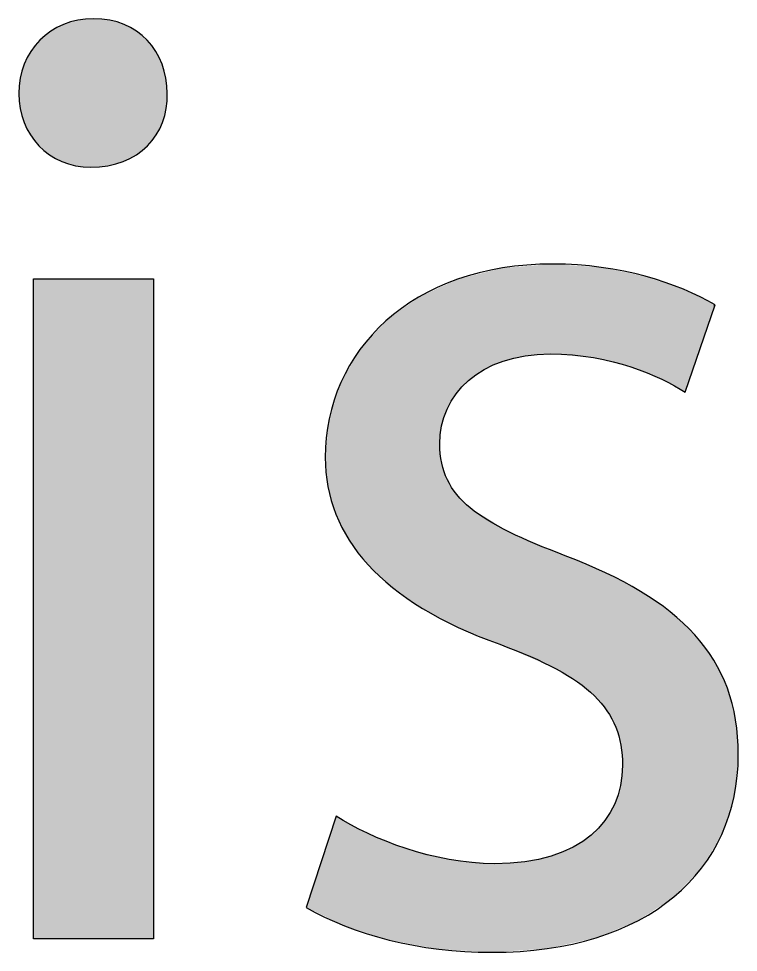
# Model space of a CAD drawing. Extents: x -102 to 434, y -1398 to -13.
# Drawn here: x 422.2 to 428.54, y -21.32 to -13.1 of the extents above; entities that cross this region are included whole.
import ezdxf

# ---------------------------------------------------------------- set-up
doc = ezdxf.new("R2010")
doc.units = 0
doc.layers.add('LAYER_1', color=7, linetype='CONTINUOUS')

# ---------------------------------------------------------------- blocks, each defined once
blk = doc.blocks.new('*U20')
at = {"layer": 'LAYER_1', "color": 250}
for points in [[(422.6395, -14.3824), (422.5952, -13.1542), (422.6395, -13.1386)], [(422.6568, -14.3868), (422.6395, -13.1386), (422.6568, -13.1325)], [(422.6395, -14.3824), (422.6395, -13.1386), (422.6568, -14.3868)], [(422.7022, -14.3983), (422.6568, -13.1325), (422.7022, -13.1213)], [(422.6568, -14.3868), (422.6568, -13.1325), (422.7022, -14.3983)], [(422.7217, -14.4012), (422.7022, -13.1213), (422.7217, -13.1165)], [(422.7022, -14.3983), (422.7022, -13.1213), (422.7217, -14.4012)], [(422.7678, -14.408), (422.7217, -13.1165), (422.7678, -13.1099)], [(422.7217, -14.4012), (422.7217, -13.1165), (422.7678, -14.408)], [(422.7896, -14.4091), (422.7678, -13.1099), (422.7896, -13.1067)], [(422.7678, -14.408), (422.7678, -13.1099), (422.7896, -14.4091)], [(422.8362, -14.4114), (422.7896, -13.1067), (422.8362, -13.1046)], [(422.7896, -14.4091), (422.7896, -13.1067), (422.8362, -14.4114)], [(422.8603, -14.4103), (422.8362, -13.1046), (422.8603, -13.1034)], [(422.4717, -14.3012), (422.4325, -13.2517), (422.4717, -13.2224)], [(422.4828, -14.3081), (422.4717, -13.2224), (422.4828, -13.2142)], [(422.4717, -14.3012), (422.4717, -13.2224), (422.4828, -14.3081)], [(422.5241, -14.3336), (422.4828, -13.2142), (422.5241, -13.1894)], [(422.4828, -14.3081), (422.4828, -13.2142), (422.5241, -14.3336)], [(422.5371, -14.3399), (422.5241, -13.1894), (422.5371, -13.1816)], [(422.5241, -14.3336), (422.5241, -13.1894), (422.5371, -14.3399)], [(422.5801, -14.3607), (422.5371, -13.1816), (422.5801, -13.1613)], [(422.5371, -14.3399), (422.5371, -13.1816), (422.5801, -14.3607)], [(422.5952, -14.3662), (422.5801, -13.1613), (422.5952, -13.1542)], [(422.5801, -14.3607), (422.5801, -13.1613), (422.5952, -14.3662)], [(422.5952, -14.3662), (422.5952, -13.1542), (422.6395, -14.3824)], [(422.379, -14.2223), (422.3449, -13.3405), (422.379, -13.3022)], [(422.3864, -14.2293), (422.379, -13.3022), (422.3864, -13.2939)], [(422.379, -14.2223), (422.379, -13.3022), (422.3864, -14.2293)], [(422.4233, -14.2641), (422.3864, -13.2939), (422.4233, -13.2601)], [(422.3864, -14.2293), (422.3864, -13.2939), (422.4233, -14.2641)], [(422.4325, -14.2711), (422.4233, -13.2601), (422.4325, -13.2517)], [(422.4233, -14.2641), (422.4233, -13.2601), (422.4325, -14.2711)], [(422.4325, -14.2711), (422.4325, -13.2517), (422.4717, -14.3012)], [(422.308, -14.1327), (422.3037, -13.3986), (422.308, -13.3911)], [(422.3322, -14.1667), (422.308, -13.3911), (422.3322, -13.3579)], [(422.308, -14.1327), (422.308, -13.3911), (422.3322, -14.1667)], [(422.3391, -14.1764), (422.3322, -13.3579), (422.3391, -13.3485)], [(422.3322, -14.1667), (422.3322, -13.3579), (422.3391, -14.1764)], [(422.3449, -14.1831), (422.3391, -13.3485), (422.3449, -13.3405)], [(422.3391, -14.1764), (422.3391, -13.3485), (422.3449, -14.1831)], [(422.3449, -14.1831), (422.3449, -13.3405), (422.379, -14.2223)], [(422.2731, -14.0732), (422.2497, -13.5033), (422.2731, -13.4522)], [(422.2762, -14.0786), (422.2731, -13.4522), (422.2762, -13.4455)], [(422.2731, -14.0732), (422.2731, -13.4522), (422.2762, -14.0786)], [(422.3037, -14.1266), (422.2762, -13.4455), (422.3037, -13.3986)], [(422.2762, -14.0786), (422.2762, -13.4455), (422.3037, -14.1266)], [(422.3037, -14.1266), (422.3037, -13.3986), (422.308, -14.1327)], [(422.2476, -14.0165), (422.2286, -13.5643), (422.2476, -13.5092)], [(422.2497, -14.021), (422.2476, -13.5092), (422.2497, -13.5033)], [(422.2476, -14.0165), (422.2476, -13.5092), (422.2497, -14.021)], [(422.2497, -14.021), (422.2497, -13.5033), (422.2731, -14.0732)], [(422.2127, -13.8945), (422.2038, -13.6946), (422.2127, -13.6319)], [(422.2132, -13.8968), (422.2127, -13.6319), (422.2132, -13.6282)], [(422.2127, -13.8945), (422.2127, -13.6319), (422.2132, -13.8968)], [(422.2274, -13.9568), (422.2132, -13.6282), (422.2274, -13.5692)], [(422.2132, -13.8968), (422.2132, -13.6282), (422.2274, -13.9568)], [(422.2286, -13.9602), (422.2274, -13.5692), (422.2286, -13.5643)], [(422.2274, -13.9568), (422.2274, -13.5692), (422.2286, -13.9602)], [(422.2286, -13.9602), (422.2286, -13.5643), (422.2476, -14.0165)], [(422.2036, -13.8299), (422.2006, -13.7633), (422.2036, -13.6975)], [(422.2038, -13.8309), (422.2036, -13.6975), (422.2038, -13.6946)], [(422.2036, -13.8299), (422.2036, -13.6975), (422.2038, -13.8309)], [(422.2038, -13.8309), (422.2038, -13.6946), (422.2127, -13.8945)]]:
    blk.add_solid(points, dxfattribs=at)
at = {"layer": 'LAYER_1', "color": 250, "extrusion": (0, 0, -1)}
for points in [[(-422.8362, -14.4114), (-422.8362, -13.1046), (-422.8603, -14.4103)], [(-422.8603, -14.4103), (-422.8603, -13.1034), (-422.9131, -14.408)], [(-422.9131, -14.408), (-422.8603, -13.1034), (-422.9131, -13.1058)], [(-422.9131, -14.408), (-422.9131, -13.1058), (-422.9328, -14.4054)], [(-422.9328, -14.4054), (-422.9131, -13.1058), (-422.9328, -13.1067)], [(-422.9328, -14.4054), (-422.9328, -13.1067), (-422.9861, -14.3983)], [(-422.9861, -14.3983), (-422.9328, -13.1067), (-422.9861, -13.1143)], [(-422.9861, -14.3983), (-422.9861, -13.1143), (-423.0018, -14.3947)], [(-423.0018, -14.3947), (-422.9861, -13.1143), (-423.0018, -13.1165)], [(-423.0018, -14.3947), (-423.0018, -13.1165), (-423.0552, -14.3824)], [(-423.0552, -14.3824), (-423.0018, -13.1165), (-423.0552, -13.1295)], [(-423.0552, -14.3824), (-423.0552, -13.1295), (-423.0671, -14.3784)], [(-423.0671, -14.3784), (-423.0552, -13.1295), (-423.0671, -13.1325)], [(-423.0671, -14.3784), (-423.0671, -13.1325), (-423.12, -14.3607)], [(-423.12, -14.3607), (-423.0671, -13.1325), (-423.12, -13.1512)], [(-423.12, -14.3607), (-423.12, -13.1512), (-423.1286, -14.3569)], [(-423.1286, -14.3569), (-423.12, -13.1512), (-423.1286, -13.1542)], [(-423.1286, -14.3569), (-423.1286, -13.1542), (-423.1805, -14.3336)], [(-423.1805, -14.3336), (-423.1286, -13.1542), (-423.1805, -13.179)], [(-423.1805, -14.3336), (-423.1805, -13.179), (-423.186, -14.3304)], [(-423.186, -14.3304), (-423.1805, -13.179), (-423.186, -13.1816)], [(-423.186, -14.3304), (-423.186, -13.1816), (-423.2365, -14.3012)], [(-423.2365, -14.3012), (-423.186, -13.1816), (-423.2365, -13.2124)], [(-423.2365, -14.3012), (-423.2365, -13.2124), (-423.2393, -14.2992)], [(-423.2393, -14.2992), (-423.2365, -13.2124), (-423.2393, -13.2142)], [(-423.2393, -14.2992), (-423.2393, -13.2142), (-423.2878, -14.2641)], [(-423.2878, -14.2641), (-423.2393, -13.2142), (-423.2878, -13.2513)], [(-423.2878, -14.2641), (-423.2878, -13.2513), (-423.2883, -14.2636)], [(-423.2883, -14.2636), (-423.2878, -13.2513), (-423.2883, -13.2517)], [(-423.2883, -14.2636), (-423.2883, -13.2517), (-423.3328, -14.2236)], [(-423.3328, -14.2236), (-423.2883, -13.2517), (-423.3328, -13.2939)], [(-423.3328, -14.2236), (-423.3328, -13.2939), (-423.3342, -14.2223)], [(-423.3342, -14.2223), (-423.3328, -13.2939), (-423.3342, -13.2955)], [(-423.3342, -14.2223), (-423.3342, -13.2955), (-423.3726, -14.1796)], [(-423.3726, -14.1796), (-423.3342, -13.2955), (-423.3726, -13.3405)], [(-423.3726, -14.1796), (-423.3726, -13.3405), (-423.3755, -14.1764)], [(-423.3755, -14.1764), (-423.3726, -13.3405), (-423.3755, -13.3446)], [(-423.3755, -14.1764), (-423.3755, -13.3446), (-423.3885, -14.1585)], [(-423.3885, -14.1585), (-423.3755, -13.3446), (-423.3885, -13.3633)], [(-423.3885, -14.1585), (-423.3885, -13.3633), (-423.4077, -14.1319)], [(-423.4077, -14.1319), (-423.3885, -13.3633), (-423.4077, -13.3911)], [(-423.4077, -14.1319), (-423.4077, -13.3911), (-423.4116, -14.1266)], [(-423.4116, -14.1266), (-423.4077, -13.3911), (-423.4116, -13.3981)], [(-423.4116, -14.1266), (-423.4116, -13.3981), (-423.4378, -14.0809)], [(-423.4378, -14.0809), (-423.4116, -13.3981), (-423.4378, -13.4455)], [(-423.4378, -14.0809), (-423.4378, -13.4455), (-423.4422, -14.0732)], [(-423.4422, -14.0732), (-423.4378, -13.4455), (-423.4422, -13.4558)], [(-423.4422, -14.0732), (-423.4422, -13.4558), (-423.4628, -14.0268)], [(-423.4628, -14.0268), (-423.4422, -13.4558), (-423.4628, -13.5033)], [(-423.4628, -14.0268), (-423.4628, -13.5033), (-423.4673, -14.0165)], [(-423.4673, -14.0165), (-423.4628, -13.5033), (-423.4673, -13.5175)], [(-423.4673, -14.0165), (-423.4673, -13.5175), (-423.4825, -13.9697)], [(-423.4825, -13.9697), (-423.4673, -13.5175), (-423.4825, -13.5643)], [(-423.4825, -13.9697), (-423.4825, -13.5643), (-423.4867, -13.9568)], [(-423.4867, -13.9568), (-423.4825, -13.5643), (-423.4867, -13.5831)], [(-423.4867, -13.9568), (-423.4867, -13.5831), (-423.4967, -13.91)], [(-423.4967, -13.91), (-423.4867, -13.5831), (-423.4967, -13.6282)], [(-423.4967, -13.91), (-423.4967, -13.6282), (-423.5001, -13.8945)], [(-423.5001, -13.8945), (-423.4967, -13.6282), (-423.5001, -13.6536)], [(-423.5001, -13.8945), (-423.5001, -13.6536), (-423.5054, -13.847)], [(-423.5054, -13.847), (-423.5001, -13.6536), (-423.5054, -13.6946)], [(-423.5054, -13.847), (-423.5054, -13.6946), (-423.5073, -13.8299)], [(-423.5073, -13.8299), (-423.5054, -13.6946), (-423.5073, -13.7398)], [(-423.5073, -13.8299), (-423.5073, -13.7398), (-423.5083, -13.7633)], [(-422.3322, -21.2025), (-422.3322, -15.3951), (-422.3391, -21.2025)], [(-422.3391, -21.2025), (-422.3322, -15.3951), (-422.3391, -15.3951)], [(-422.3391, -21.2025), (-422.3391, -15.3951), (-422.3449, -21.2025)], [(-422.3449, -21.2025), (-422.3391, -15.3951), (-422.3449, -15.3951)], [(-422.3449, -21.2025), (-422.3449, -15.3951), (-422.379, -21.2025)], [(-422.379, -21.2025), (-422.3449, -15.3951), (-422.379, -15.3951)], [(-422.379, -21.2025), (-422.379, -15.3951), (-422.3864, -21.2025)], [(-422.3864, -21.2025), (-422.379, -15.3951), (-422.3864, -15.3951)], [(-422.3864, -21.2025), (-422.3864, -15.3951), (-422.4233, -21.2025)], [(-422.4233, -21.2025), (-422.3864, -15.3951), (-422.4233, -15.3951)], [(-422.4233, -21.2025), (-422.4233, -15.3951), (-422.4325, -21.2025)], [(-422.4325, -21.2025), (-422.4233, -15.3951), (-422.4325, -15.3951)], [(-422.4325, -21.2025), (-422.4325, -15.3951), (-422.4717, -21.2025)], [(-422.4717, -21.2025), (-422.4325, -15.3951), (-422.4717, -15.3951)], [(-422.4717, -21.2025), (-422.4717, -15.3951), (-422.4828, -21.2025)], [(-422.4828, -21.2025), (-422.4717, -15.3951), (-422.4828, -15.3951)], [(-422.4828, -21.2025), (-422.4828, -15.3951), (-422.5241, -21.2025)], [(-422.5241, -21.2025), (-422.4828, -15.3951), (-422.5241, -15.3951)], [(-422.5241, -21.2025), (-422.5241, -15.3951), (-422.5371, -21.2025)], [(-422.5371, -21.2025), (-422.5241, -15.3951), (-422.5371, -15.3951)], [(-422.5371, -21.2025), (-422.5371, -15.3951), (-422.5801, -21.2025)], [(-422.5801, -21.2025), (-422.5371, -15.3951), (-422.5801, -15.3951)], [(-422.5801, -21.2025), (-422.5801, -15.3951), (-422.5952, -21.2025)], [(-422.5952, -21.2025), (-422.5801, -15.3951), (-422.5952, -15.3951)], [(-422.5952, -21.2025), (-422.5952, -15.3951), (-422.6395, -21.2025)], [(-422.6395, -21.2025), (-422.5952, -15.3951), (-422.6395, -15.3951)], [(-422.6395, -21.2025), (-422.6395, -15.3951), (-422.6568, -21.2025)], [(-422.6568, -21.2025), (-422.6395, -15.3951), (-422.6568, -15.3951)], [(-422.6568, -21.2025), (-422.6568, -15.3951), (-422.7022, -21.2025)], [(-422.7022, -21.2025), (-422.6568, -15.3951), (-422.7022, -15.3951)], [(-422.7022, -21.2025), (-422.7022, -15.3951), (-422.7217, -21.2025)], [(-422.7217, -21.2025), (-422.7022, -15.3951), (-422.7217, -15.3951)], [(-422.7217, -21.2025), (-422.7217, -15.3951), (-422.7678, -21.2025)], [(-422.7678, -21.2025), (-422.7217, -15.3951), (-422.7678, -15.3951)], [(-422.7678, -21.2025), (-422.7678, -15.3951), (-422.7896, -21.2025)], [(-422.7896, -21.2025), (-422.7678, -15.3951), (-422.7896, -15.3951)], [(-422.7896, -21.2025), (-422.7896, -15.3951), (-422.8362, -21.2025)], [(-422.8362, -21.2025), (-422.7896, -15.3951), (-422.8362, -15.3951)], [(-422.8362, -21.2025), (-422.8362, -15.3951), (-422.8603, -21.2025)], [(-422.8603, -21.2025), (-422.8362, -15.3951), (-422.8603, -15.3951)], [(-422.8603, -21.2025), (-422.8603, -15.3951), (-422.9131, -21.2025)], [(-422.9131, -21.2025), (-422.8603, -15.3951), (-422.9131, -15.3951)], [(-422.9131, -21.2025), (-422.9131, -15.3951), (-422.9328, -21.2025)], [(-422.9328, -21.2025), (-422.9131, -15.3951), (-422.9328, -15.3951)], [(-422.9328, -21.2025), (-422.9328, -15.3951), (-422.9861, -21.2025)], [(-422.9861, -21.2025), (-422.9328, -15.3951), (-422.9861, -15.3951)], [(-422.9861, -21.2025), (-422.9861, -15.3951), (-423.0018, -21.2025)], [(-423.0018, -21.2025), (-422.9861, -15.3951), (-423.0018, -15.3951)], [(-423.0018, -21.2025), (-423.0018, -15.3951), (-423.0552, -21.2025)], [(-423.0552, -21.2025), (-423.0018, -15.3951), (-423.0552, -15.3951)], [(-423.0552, -21.2025), (-423.0552, -15.3951), (-423.0671, -21.2025)], [(-423.0671, -21.2025), (-423.0552, -15.3951), (-423.0671, -15.3951)], [(-423.0671, -21.2025), (-423.0671, -15.3951), (-423.12, -21.2025)], [(-423.12, -21.2025), (-423.0671, -15.3951), (-423.12, -15.3951)], [(-423.12, -21.2025), (-423.12, -15.3951), (-423.1286, -21.2025)], [(-423.1286, -21.2025), (-423.12, -15.3951), (-423.1286, -15.3951)], [(-423.1286, -21.2025), (-423.1286, -15.3951), (-423.1805, -21.2025)], [(-423.1805, -21.2025), (-423.1286, -15.3951), (-423.1805, -15.3951)], [(-423.1805, -21.2025), (-423.1805, -15.3951), (-423.186, -21.2025)], [(-423.186, -21.2025), (-423.1805, -15.3951), (-423.186, -15.3951)], [(-423.186, -21.2025), (-423.186, -15.3951), (-423.2365, -21.2025)], [(-423.2365, -21.2025), (-423.186, -15.3951), (-423.2365, -15.3951)], [(-423.2365, -21.2025), (-423.2365, -15.3951), (-423.2393, -21.2025)], [(-423.2393, -21.2025), (-423.2365, -15.3951), (-423.2393, -15.3951)], [(-423.2393, -21.2025), (-423.2393, -15.3951), (-423.2878, -21.2025)], [(-423.2878, -21.2025), (-423.2393, -15.3951), (-423.2878, -15.3951)], [(-423.2878, -21.2025), (-423.2878, -15.3951), (-423.2883, -21.2025)], [(-423.2883, -21.2025), (-423.2878, -15.3951), (-423.2883, -15.3951)], [(-423.2883, -21.2025), (-423.2883, -15.3951), (-423.3328, -21.2025)], [(-423.3328, -21.2025), (-423.2883, -15.3951), (-423.3328, -15.3951)], [(-423.3328, -21.2025), (-423.3328, -15.3951), (-423.3342, -21.2025)], [(-423.3342, -21.2025), (-423.3328, -15.3951), (-423.3342, -15.3951)], [(-423.3342, -21.2025), (-423.3342, -15.3951), (-423.3726, -21.2025)], [(-423.3726, -21.2025), (-423.3342, -15.3951), (-423.3726, -15.3951)], [(-423.3726, -21.2025), (-423.3726, -15.3951), (-423.3755, -21.2025)], [(-423.3755, -21.2025), (-423.3726, -15.3951), (-423.3755, -15.3951)], [(-423.3755, -21.2025), (-423.3755, -15.3951), (-423.3885, -21.2025)], [(-423.3885, -21.2025), (-423.3755, -15.3951), (-423.3885, -15.3951)]]:
    blk.add_solid(points, dxfattribs=at)
blk = doc.blocks.new('*U21')
at = {"layer": 'LAYER_1', "color": 250}
for points in [[(426.657, -16.0718), (426.5207, -15.2932), (426.657, -15.2825)], [(426.6592, -16.0713), (426.657, -15.2825), (426.6592, -15.2823)], [(426.8537, -16.057), (426.6592, -15.2823), (426.8537, -15.2671)], [(426.8801, -16.055), (426.8537, -15.2671), (426.8801, -15.265)], [(426.8883, -16.0557), (426.8801, -15.265), (426.8883, -15.2644)], [(426.8801, -16.055), (426.8801, -15.265), (426.8883, -16.0557)], [(426.9038, -16.057), (426.8883, -15.2644), (426.9038, -15.2632)], [(426.8883, -16.0557), (426.8883, -15.2644), (426.9038, -16.057)], [(426.9038, -16.057), (426.9038, -15.2632), (426.9338, -16.0596)], [(426.9338, -16.0596), (426.9338, -15.2652), (427.012, -16.0662)], [(427.012, -16.0662), (427.012, -15.2706), (427.0824, -16.0721)], [(427.0824, -16.0721), (427.0824, -15.2754), (427.1205, -16.0753)], [(427.1205, -16.0753), (427.1205, -15.278), (427.24, -16.0855)], [(427.24, -16.0855), (427.24, -15.2862), (427.2614, -16.0873)], [(426.1767, -16.2774), (426.1602, -15.3736), (426.1767, -15.3694)], [(426.2984, -16.1917), (426.1767, -15.3694), (426.2984, -15.3387)], [(426.3643, -16.1625), (426.2984, -15.3387), (426.3643, -15.322)], [(426.3881, -16.152), (426.3643, -15.322), (426.3881, -15.316)], [(426.436, -16.1308), (426.3881, -15.316), (426.436, -15.3039)], [(426.4595, -16.1204), (426.436, -15.3039), (426.4595, -15.298)], [(426.465, -16.118), (426.4595, -15.298), (426.465, -15.2975)], [(426.5207, -16.1046), (426.465, -15.2975), (426.5207, -15.2932)], [(427.2614, -16.0873), (427.2614, -15.2877), (427.2685, -16.089)], [(427.2685, -16.089), (427.2685, -15.2882), (427.2856, -16.0933)], [(427.2856, -16.0933), (427.2856, -15.2894), (427.3297, -16.1042)], [(427.3297, -16.1042), (427.3297, -15.2924), (427.3616, -16.1121)], [(427.3616, -16.1121), (427.3616, -15.2989), (427.3669, -16.1134)], [(427.3669, -16.1134), (427.3669, -15.3), (427.3799, -16.1167)], [(427.3799, -16.1167), (427.3799, -15.3026), (427.4478, -16.1335)], [(427.4478, -16.1335), (427.4478, -15.3164), (427.457, -16.1358)], [(427.457, -16.1358), (427.457, -15.3183), (427.4991, -16.1462)], [(427.4991, -16.1462), (427.4991, -15.3268), (427.5016, -16.1469)], [(427.5016, -16.1469), (427.5016, -15.3273), (427.516, -16.1504)], [(427.516, -16.1504), (427.516, -15.3303), (427.591, -16.169)], [(427.591, -16.169), (427.591, -15.3455), (427.6577, -16.1958)], [(427.6577, -16.1958), (427.6577, -15.3591), (427.6754, -16.2029)], [(427.6754, -16.2029), (427.6754, -15.3627), (427.717, -16.2196)], [(425.9723, -16.541), (425.9246, -15.462), (425.9723, -15.4401)], [(425.9744, -16.5375), (425.9723, -15.4401), (425.9744, -15.4391)], [(425.9917, -16.508), (425.9744, -15.4391), (425.9917, -15.4312)], [(426.0512, -16.4066), (425.9917, -15.4312), (426.0512, -15.4038)], [(426.0582, -16.3991), (426.0512, -15.4038), (426.0582, -15.4006)], [(426.0643, -16.3924), (426.0582, -15.4006), (426.0643, -15.3978)], [(426.0703, -16.386), (426.0643, -15.3978), (426.0703, -15.3963)], [(426.1602, -16.289), (426.0703, -15.3963), (426.1602, -15.3736)], [(427.717, -16.2196), (427.717, -15.3711), (427.8622, -16.2778)], [(427.8622, -16.2778), (427.8622, -15.4204), (427.9372, -16.3191)], [(427.9372, -16.3191), (427.9372, -15.4459), (427.9675, -16.3358)], [(425.8984, -18.3706), (425.7556, -15.5398), (425.8984, -15.4741)], [(425.9082, -18.3758), (425.8984, -15.4741), (425.9082, -15.4696)], [(425.8984, -18.3706), (425.8984, -15.4741), (425.9082, -18.3758)], [(425.9244, -16.689), (425.9082, -15.4696), (425.9244, -15.4622)], [(425.9246, -16.6882), (425.9244, -15.4622), (425.9246, -15.462)], [(427.9675, -16.3358), (427.9675, -15.4562), (428.0548, -16.3839)], [(428.0548, -16.3839), (428.0548, -15.4859), (428.0679, -16.3911)], [(425.7215, -18.2711), (425.6111, -15.6356), (425.7215, -15.5555)], [(425.7556, -18.2949), (425.7215, -15.5555), (425.7556, -15.5398)], [(425.7215, -18.2711), (425.7215, -15.5555), (425.7556, -18.2949)], [(425.7556, -18.2949), (425.7556, -15.5398), (425.8984, -18.3706)], [(428.3197, -15.6585), (428.2127, -15.5641), (428.3197, -15.6171)], [(425.6111, -18.1941), (425.4913, -15.7225), (425.6111, -15.6356)], [(425.6111, -18.1941), (425.6111, -15.6356), (425.7215, -18.2711)], [(425.4341, -18.0573), (425.2766, -15.9377), (425.4341, -15.7641)], [(425.4628, -18.0841), (425.4341, -15.7641), (425.4628, -15.7432)], [(425.4341, -18.0573), (425.4341, -15.7641), (425.4628, -18.0841)], [(425.4913, -18.1107), (425.4628, -15.7432), (425.4913, -15.7225)], [(425.4628, -18.0841), (425.4628, -15.7432), (425.4913, -18.1107)], [(425.4913, -18.1107), (425.4913, -15.7225), (425.6111, -18.1941)], [(425.271, -17.903), (425.2051, -16.0166), (425.271, -15.9439)], [(425.2766, -17.9103), (425.271, -15.9439), (425.2766, -15.9377)], [(425.271, -17.903), (425.271, -15.9439), (425.2766, -17.9103)], [(425.2766, -17.9103), (425.2766, -15.9377), (425.4341, -18.0573)], [(425.2051, -17.8174), (425.1109, -16.1795), (425.2051, -16.0166)], [(425.2051, -17.8174), (425.2051, -16.0166), (425.271, -17.903)], [(425.1109, -17.6948), (425.07, -16.2501), (425.1109, -16.1795)], [(425.1109, -17.6948), (425.1109, -16.1795), (425.2051, -17.8174)], [(425.07, -17.615), (425.0378, -16.3059), (425.07, -16.2501)], [(425.07, -17.615), (425.07, -16.2501), (425.1109, -17.6948)], [(425.0378, -17.5519), (424.9963, -16.4348), (425.0378, -16.3059)], [(425.0378, -17.5519), (425.0378, -16.3059), (425.07, -17.615)], [(424.9963, -17.4708), (424.9933, -16.4439), (424.9963, -16.4348)], [(424.9963, -17.4708), (424.9963, -16.4348), (425.0378, -17.5519)], [(424.9933, -17.4651), (424.9351, -16.625), (424.9933, -16.4439)], [(424.9933, -17.4651), (424.9933, -16.4439), (424.9963, -17.4708)], [(424.9351, -17.2628), (424.9233, -16.74), (424.9351, -16.625)], [(424.9351, -17.2628), (424.9351, -16.625), (424.9933, -17.4651)], [(424.9233, -17.2221), (424.9002, -16.9669), (424.9233, -16.74)], [(424.9233, -17.2221), (424.9233, -16.74), (424.9351, -17.2628)], [(425.9082, -18.3758), (425.9082, -16.847), (425.9244, -18.3844)], [(425.9244, -18.3844), (425.9244, -17.0126), (425.9246, -18.3846)], [(425.9246, -18.3846), (425.9246, -17.0153), (425.9723, -18.4099)], [(425.9723, -18.4099), (425.9723, -17.1566), (425.9744, -18.411)], [(425.9744, -18.411), (425.9744, -17.1627), (425.9917, -18.4202)], [(425.9917, -18.4202), (425.9917, -17.1897), (426.0512, -18.4517)], [(426.0512, -18.4517), (426.0512, -17.2825), (426.0582, -18.4554)], [(426.0582, -18.4554), (426.0582, -17.2933), (426.0643, -18.4587)], [(426.0643, -18.4587), (426.0643, -17.2994), (426.0703, -18.4619)], [(426.0703, -18.4619), (426.0703, -17.3054), (426.1602, -18.4985)], [(426.1602, -18.4985), (426.1602, -17.3946), (426.1767, -18.5052)], [(426.1767, -18.5052), (426.1767, -17.411), (426.2984, -18.5547)], [(426.2984, -18.5547), (426.2984, -17.4861), (426.3643, -18.5816)], [(426.3643, -18.5816), (426.3643, -17.5267), (426.3881, -18.5913)], [(426.3881, -18.5913), (426.3881, -17.5414), (426.436, -18.6108)], [(426.436, -18.6108), (426.436, -17.571), (426.4595, -18.621)], [(426.4595, -18.621), (426.4595, -17.5854), (426.465, -18.6234)], [(426.465, -18.6234), (426.465, -17.5889), (426.5207, -18.6477)], [(426.5207, -18.6477), (426.5207, -17.6232), (426.657, -18.7073)], [(426.657, -18.7073), (426.657, -17.6809), (426.6592, -18.7083)], [(426.6592, -18.7083), (426.6592, -17.6818), (426.8537, -18.7933)], [(426.8537, -18.7933), (426.8537, -17.764), (426.8801, -18.8048)], [(426.8801, -18.8048), (426.8801, -17.7752), (426.8883, -18.8084)], [(426.8883, -18.8084), (426.8883, -17.7786), (426.9038, -18.8152)], [(426.9038, -18.8152), (426.9038, -17.7852), (426.9338, -18.8282)], [(426.9338, -18.8282), (426.9338, -17.7979), (427.012, -18.876)], [(427.012, -18.876), (427.012, -17.831), (427.0824, -18.9191)], [(427.0824, -18.9191), (427.0824, -17.8607), (427.1205, -18.9423)], [(427.1205, -18.9423), (427.1205, -17.8768), (427.24, -19.0404)], [(427.24, -19.0404), (427.24, -17.9274), (427.2614, -19.0579)], [(427.2614, -19.0579), (427.2614, -17.9364), (427.2685, -19.0637)], [(427.2685, -19.0637), (427.2685, -17.9394), (427.2856, -19.0839)], [(427.2856, -19.0839), (427.2856, -17.9466), (427.3297, -19.1359)], [(427.3297, -19.1359), (427.3297, -17.9653), (427.3616, -19.1736)], [(427.3616, -19.1736), (427.3616, -17.9788), (427.3669, -19.1799)], [(427.3669, -19.1799), (427.3669, -17.981), (427.3799, -19.1953)], [(427.3799, -19.1953), (427.3799, -17.988), (427.4478, -19.3225)], [(427.4478, -19.3225), (427.4478, -18.024), (427.457, -19.3397)], [(427.457, -19.3397), (427.457, -18.0289), (427.4991, -19.4908)], [(427.4991, -19.4908), (427.4991, -18.0513), (427.5016, -19.4999)], [(427.5016, -19.4999), (427.5016, -18.0527), (427.516, -19.6787)], [(427.516, -21.0993), (427.5016, -19.8273), (427.516, -19.6787)], [(427.4991, -21.1063), (427.457, -19.9871), (427.4991, -19.8536)], [(427.5016, -21.1052), (427.4991, -19.8536), (427.5016, -19.8273)], [(427.4478, -21.1274), (427.3799, -20.1317), (427.4478, -20.0162)], [(427.457, -21.1236), (427.4478, -20.0162), (427.457, -19.9871)], [(424.9933, -21.0526), (424.9351, -20.3091), (424.9933, -20.1316)], [(424.9963, -21.054), (424.9933, -20.1316), (424.9963, -20.1226)], [(424.9933, -21.0526), (424.9933, -20.1316), (424.9963, -21.054)], [(424.9963, -21.054), (424.9963, -20.1226), (425.0378, -21.0741)], [(427.3799, -21.1553), (427.3669, -20.1539), (427.3799, -20.1317)], [(425.0378, -21.0741), (425.0378, -20.1455), (425.07, -21.0896)], [(425.07, -21.0896), (425.07, -20.1633), (425.1109, -21.1026)], [(425.1109, -21.1026), (425.1109, -20.1859), (425.2051, -21.1326)], [(427.3297, -21.176), (427.2856, -20.2428), (427.3297, -20.1965)], [(427.3616, -21.1628), (427.3297, -20.1965), (427.3616, -20.163)], [(427.3669, -21.1606), (427.3616, -20.163), (427.3669, -20.1539)], [(425.2051, -21.1326), (425.2051, -20.2379), (425.271, -21.1535)], [(425.271, -21.1535), (425.271, -20.2743), (425.2766, -21.1553)], [(425.2766, -21.1553), (425.2766, -20.2765), (425.4341, -21.2054)], [(427.24, -21.2042), (427.1205, -20.3704), (427.24, -20.2906)], [(427.2614, -21.1995), (427.24, -20.2906), (427.2614, -20.2682)], [(427.2685, -21.1979), (427.2614, -20.2682), (427.2685, -20.2607)], [(427.2856, -21.1941), (427.2685, -20.2607), (427.2856, -20.2428)], [(424.9233, -21.0188), (424.9002, -20.4154), (424.9233, -20.3448)], [(424.9351, -21.0245), (424.9233, -20.3448), (424.9351, -20.3091)], [(424.9233, -21.0188), (424.9233, -20.3448), (424.9351, -21.0245)], [(424.9351, -21.0245), (424.9351, -20.3091), (424.9933, -21.0526)], [(425.4341, -21.2054), (425.4341, -20.3389), (425.4628, -21.2145)], [(425.4628, -21.2145), (425.4628, -20.3503), (425.4913, -21.2198)], [(425.4913, -21.2198), (425.4913, -20.3616), (425.6111, -21.2417)], [(427.1205, -21.2306), (427.0824, -20.3958), (427.1205, -20.3704)], [(424.9002, -21.0076), (424.7324, -20.9265), (424.9002, -20.4154)], [(424.9002, -21.0076), (424.9002, -20.4154), (424.9233, -21.0188)], [(425.6111, -21.2417), (425.6111, -20.4091), (425.7215, -21.262)], [(425.7215, -21.262), (425.7215, -20.4371), (425.7556, -21.2682)], [(425.7556, -21.2682), (425.7556, -20.4458), (425.8984, -21.2944)], [(426.9338, -21.2719), (426.9038, -20.4688), (426.9338, -20.4565)], [(427.012, -21.2546), (426.9338, -20.4565), (427.012, -20.4246)], [(427.0824, -21.239), (427.012, -20.4246), (427.0824, -20.3958)], [(425.8984, -21.2944), (425.8984, -20.482), (425.9082, -21.295)], [(425.9082, -21.295), (425.9082, -20.4845), (425.9244, -21.296)], [(425.9244, -21.296), (425.9244, -20.4886), (425.9246, -21.296)], [(425.9246, -21.296), (425.9246, -20.4886), (425.9723, -21.2989)], [(425.9723, -21.2989), (425.9723, -20.5007), (425.9744, -21.299)], [(425.9744, -21.299), (425.9744, -20.5013), (425.9917, -21.3001)], [(425.9917, -21.3001), (425.9917, -20.5056), (426.0512, -21.3036)], [(426.0512, -21.3036), (426.0512, -20.5112), (426.0582, -21.3041)], [(426.0582, -21.3041), (426.0582, -20.5118), (426.0643, -21.3044)], [(426.0643, -21.3044), (426.0643, -20.5124), (426.0703, -21.3048)], [(426.0703, -21.3048), (426.0703, -20.513), (426.1602, -21.3102)], [(426.1602, -21.3102), (426.1602, -20.5213), (426.1767, -21.3112)], [(426.1767, -21.3112), (426.1767, -20.5229), (426.2984, -21.3186)], [(426.2984, -21.3186), (426.2984, -20.5342), (426.3643, -21.3226)], [(426.436, -21.3177), (426.3881, -20.5426), (426.436, -20.5395)], [(426.4595, -21.3162), (426.436, -20.5395), (426.4595, -20.538)], [(426.465, -21.3158), (426.4595, -20.538), (426.465, -20.5376)], [(426.5207, -21.312), (426.465, -20.5376), (426.5207, -20.534)], [(426.657, -21.3029), (426.5207, -20.534), (426.657, -20.5252)], [(426.6592, -21.3027), (426.657, -20.5252), (426.6592, -20.5247)], [(426.8537, -21.2896), (426.6592, -20.5247), (426.8537, -20.4826)], [(426.8801, -21.2838), (426.8537, -20.4826), (426.8801, -20.4769)], [(426.8883, -21.282), (426.8801, -20.4769), (426.8883, -20.4751)], [(426.9038, -21.2785), (426.8883, -20.4751), (426.9038, -20.4688)]]:
    blk.add_solid(points, dxfattribs=at)
at = {"layer": 'LAYER_1', "color": 250, "extrusion": (0, 0, -1)}
for points in [[(-426.657, -16.0718), (-426.657, -15.2825), (-426.6592, -16.0713)], [(-426.6592, -16.0713), (-426.6592, -15.2823), (-426.8537, -16.057)], [(-426.8537, -16.057), (-426.8537, -15.2671), (-426.8801, -16.055)], [(-426.9338, -16.0596), (-426.9038, -15.2632), (-426.9338, -15.2652)], [(-427.012, -16.0662), (-426.9338, -15.2652), (-427.012, -15.2706)], [(-427.0824, -16.0721), (-427.012, -15.2706), (-427.0824, -15.2754)], [(-427.1205, -16.0753), (-427.0824, -15.2754), (-427.1205, -15.278)], [(-427.24, -16.0855), (-427.1205, -15.278), (-427.24, -15.2862)], [(-427.2614, -16.0873), (-427.24, -15.2862), (-427.2614, -15.2877)], [(-426.1767, -16.2774), (-426.1767, -15.3694), (-426.2984, -16.1917)], [(-426.2984, -16.1917), (-426.2984, -15.3387), (-426.3643, -16.1625)], [(-426.3643, -16.1625), (-426.3643, -15.322), (-426.3881, -16.152)], [(-426.3881, -16.152), (-426.3881, -15.316), (-426.436, -16.1308)], [(-426.436, -16.1308), (-426.436, -15.3039), (-426.4595, -16.1204)], [(-426.4595, -16.1204), (-426.4595, -15.298), (-426.465, -16.118)], [(-426.465, -16.118), (-426.465, -15.2975), (-426.5207, -16.1046)], [(-426.5207, -16.1046), (-426.5207, -15.2932), (-426.657, -16.0718)], [(-427.2685, -16.089), (-427.2614, -15.2877), (-427.2685, -15.2882)], [(-427.2856, -16.0933), (-427.2685, -15.2882), (-427.2856, -15.2894)], [(-427.3297, -16.1042), (-427.2856, -15.2894), (-427.3297, -15.2924)], [(-427.3616, -16.1121), (-427.3297, -15.2924), (-427.3616, -15.2989)], [(-427.3669, -16.1134), (-427.3616, -15.2989), (-427.3669, -15.3)], [(-427.3799, -16.1167), (-427.3669, -15.3), (-427.3799, -15.3026)], [(-427.4478, -16.1335), (-427.3799, -15.3026), (-427.4478, -15.3164)], [(-427.457, -16.1358), (-427.4478, -15.3164), (-427.457, -15.3183)], [(-427.4991, -16.1462), (-427.457, -15.3183), (-427.4991, -15.3268)], [(-427.5016, -16.1469), (-427.4991, -15.3268), (-427.5016, -15.3273)], [(-427.516, -16.1504), (-427.5016, -15.3273), (-427.516, -15.3303)], [(-427.591, -16.169), (-427.516, -15.3303), (-427.591, -15.3455)], [(-427.6577, -16.1958), (-427.591, -15.3455), (-427.6577, -15.3591)], [(-427.6754, -16.2029), (-427.6577, -15.3591), (-427.6754, -15.3627)], [(-427.717, -16.2196), (-427.6754, -15.3627), (-427.717, -15.3711)], [(-425.9723, -16.541), (-425.9723, -15.4401), (-425.9744, -16.5375)], [(-425.9744, -16.5375), (-425.9744, -15.4391), (-425.9917, -16.508)], [(-425.9917, -16.508), (-425.9917, -15.4312), (-426.0512, -16.4066)], [(-426.0512, -16.4066), (-426.0512, -15.4038), (-426.0582, -16.3991)], [(-426.0582, -16.3991), (-426.0582, -15.4006), (-426.0643, -16.3924)], [(-426.0643, -16.3924), (-426.0643, -15.3978), (-426.0703, -16.386)], [(-426.0703, -16.386), (-426.0703, -15.3963), (-426.1602, -16.289)], [(-426.1602, -16.289), (-426.1602, -15.3736), (-426.1767, -16.2774)], [(-427.8622, -16.2778), (-427.717, -15.3711), (-427.8622, -15.4204)], [(-427.9372, -16.3191), (-427.8622, -15.4204), (-427.9372, -15.4459)], [(-427.9675, -16.3358), (-427.9372, -15.4459), (-427.9675, -15.4562)], [(-425.9082, -16.847), (-425.9082, -15.4696), (-425.9244, -16.689)], [(-425.9244, -16.689), (-425.9244, -15.4622), (-425.9246, -16.6882)], [(-425.9246, -16.6882), (-425.9246, -15.462), (-425.9723, -16.541)], [(-428.0548, -16.3839), (-427.9675, -15.4562), (-428.0548, -15.4859)], [(-428.0679, -16.3911), (-428.0548, -15.4859), (-428.0679, -15.4924)], [(-428.0679, -16.3911), (-428.0679, -15.4924), (-428.1521, -16.1462)], [(-428.1521, -16.1462), (-428.0679, -15.4924), (-428.1521, -15.5341)], [(-428.1521, -16.1462), (-428.1521, -15.5341), (-428.2127, -15.9699)], [(-428.2127, -15.9699), (-428.1521, -15.5341), (-428.2127, -15.5641)], [(-428.2127, -15.9699), (-428.2127, -15.5641), (-428.3197, -15.6585)], [(-428.3197, -15.6585), (-428.3197, -15.6171), (-428.3318, -15.6232)], [(-425.9244, -18.3844), (-425.9082, -16.847), (-425.9244, -17.0126)], [(-425.9246, -18.3846), (-425.9244, -17.0126), (-425.9246, -17.0153)], [(-425.9723, -18.4099), (-425.9246, -17.0153), (-425.9723, -17.1566)], [(-425.9744, -18.411), (-425.9723, -17.1566), (-425.9744, -17.1627)], [(-425.9917, -18.4202), (-425.9744, -17.1627), (-425.9917, -17.1897)], [(-426.0512, -18.4517), (-425.9917, -17.1897), (-426.0512, -17.2825)], [(-426.0582, -18.4554), (-426.0512, -17.2825), (-426.0582, -17.2933)], [(-426.0643, -18.4587), (-426.0582, -17.2933), (-426.0643, -17.2994)], [(-426.0703, -18.4619), (-426.0643, -17.2994), (-426.0703, -17.3054)], [(-426.1602, -18.4985), (-426.0703, -17.3054), (-426.1602, -17.3946)], [(-426.1767, -18.5052), (-426.1602, -17.3946), (-426.1767, -17.411)], [(-426.2984, -18.5547), (-426.1767, -17.411), (-426.2984, -17.4861)], [(-426.3643, -18.5816), (-426.2984, -17.4861), (-426.3643, -17.5267)], [(-426.3881, -18.5913), (-426.3643, -17.5267), (-426.3881, -17.5414)], [(-426.436, -18.6108), (-426.3881, -17.5414), (-426.436, -17.571)], [(-426.4595, -18.621), (-426.436, -17.571), (-426.4595, -17.5854)], [(-426.465, -18.6234), (-426.4595, -17.5854), (-426.465, -17.5889)], [(-426.5207, -18.6477), (-426.465, -17.5889), (-426.5207, -17.6232)], [(-426.657, -18.7073), (-426.5207, -17.6232), (-426.657, -17.6809)], [(-426.6592, -18.7083), (-426.657, -17.6809), (-426.6592, -17.6818)], [(-426.8537, -18.7933), (-426.6592, -17.6818), (-426.8537, -17.764)], [(-426.8801, -18.8048), (-426.8537, -17.764), (-426.8801, -17.7752)], [(-426.8883, -18.8084), (-426.8801, -17.7752), (-426.8883, -17.7786)], [(-426.9038, -18.8152), (-426.8883, -17.7786), (-426.9038, -17.7852)], [(-426.9338, -18.8282), (-426.9038, -17.7852), (-426.9338, -17.7979)], [(-427.012, -18.876), (-426.9338, -17.7979), (-427.012, -17.831)], [(-427.0824, -18.9191), (-427.012, -17.831), (-427.0824, -17.8607)], [(-427.1205, -18.9423), (-427.0824, -17.8607), (-427.1205, -17.8768)], [(-427.24, -19.0404), (-427.1205, -17.8768), (-427.24, -17.9274)], [(-427.2614, -19.0579), (-427.24, -17.9274), (-427.2614, -17.9364)], [(-427.2685, -19.0637), (-427.2614, -17.9364), (-427.2685, -17.9394)], [(-427.2856, -19.0839), (-427.2685, -17.9394), (-427.2856, -17.9466)], [(-427.3297, -19.1359), (-427.2856, -17.9466), (-427.3297, -17.9653)], [(-427.3616, -19.1736), (-427.3297, -17.9653), (-427.3616, -17.9788)], [(-427.3669, -19.1799), (-427.3616, -17.9788), (-427.3669, -17.981)], [(-427.3799, -19.1953), (-427.3669, -17.981), (-427.3799, -17.988)], [(-427.4478, -19.3225), (-427.3799, -17.988), (-427.4478, -18.024)], [(-427.457, -19.3397), (-427.4478, -18.024), (-427.457, -18.0289)], [(-427.4991, -19.4908), (-427.457, -18.0289), (-427.4991, -18.0513)], [(-427.5016, -19.4999), (-427.4991, -18.0513), (-427.5016, -18.0527)], [(-427.516, -19.6787), (-427.5016, -18.0527), (-427.516, -18.0604)], [(-427.516, -21.0993), (-427.516, -18.0604), (-427.591, -21.0684)], [(-427.591, -21.0684), (-427.516, -18.0604), (-427.591, -18.1003)], [(-427.591, -21.0684), (-427.591, -18.1003), (-427.6577, -21.041)], [(-427.6577, -21.041), (-427.591, -18.1003), (-427.6577, -18.1357)], [(-427.6577, -21.041), (-427.6577, -18.1357), (-427.6754, -21.0292)], [(-427.6754, -21.0292), (-427.6577, -18.1357), (-427.6754, -18.1452)], [(-427.6754, -21.0292), (-427.6754, -18.1452), (-427.717, -21.0015)], [(-427.717, -21.0015), (-427.6754, -18.1452), (-427.717, -18.1739)], [(-427.717, -21.0015), (-427.717, -18.1739), (-427.8622, -20.9051)], [(-427.8622, -20.9051), (-427.717, -18.1739), (-427.8622, -18.2743)], [(-427.8622, -20.9051), (-427.8622, -18.2743), (-427.9372, -20.8552)], [(-427.9372, -20.8552), (-427.8622, -18.2743), (-427.9372, -18.3261)], [(-427.9372, -20.8552), (-427.9372, -18.3261), (-427.9675, -20.8351)], [(-427.9675, -20.8351), (-427.9372, -18.3261), (-427.9675, -18.3544)], [(-427.9675, -20.8351), (-427.9675, -18.3544), (-428.0548, -20.7447)], [(-428.0548, -20.7447), (-427.9675, -18.3544), (-428.0548, -18.436)], [(-428.0548, -20.7447), (-428.0548, -18.436), (-428.0679, -20.7311)], [(-428.0679, -20.7311), (-428.0548, -18.436), (-428.0679, -18.4482)], [(-428.0679, -20.7311), (-428.0679, -18.4482), (-428.1521, -20.644)], [(-428.1521, -20.644), (-428.0679, -18.4482), (-428.1521, -18.5268)], [(-428.1521, -20.644), (-428.1521, -18.5268), (-428.2127, -20.5813)], [(-428.2127, -20.5813), (-428.1521, -18.5268), (-428.2127, -18.6075)], [(-428.2127, -20.5813), (-428.2127, -18.6075), (-428.3197, -20.4031)], [(-428.3197, -20.4031), (-428.2127, -18.6075), (-428.3197, -18.75)], [(-428.3197, -20.4031), (-428.3197, -18.75), (-428.3318, -20.3829)], [(-428.3318, -20.3829), (-428.3197, -18.75), (-428.3318, -18.7751)], [(-428.3318, -20.3829), (-428.3318, -18.7751), (-428.3908, -20.2848)], [(-428.3908, -20.2848), (-428.3318, -18.7751), (-428.3908, -18.8971)], [(-428.3908, -20.2848), (-428.3908, -18.8971), (-428.4397, -20.1339)], [(-428.4397, -20.1339), (-428.3908, -18.8971), (-428.4397, -18.9985)], [(-428.4397, -20.1339), (-428.4397, -18.9985), (-428.4994, -19.9502)], [(-428.4994, -19.9502), (-428.4397, -18.9985), (-428.4994, -19.2268)], [(-428.4994, -19.9502), (-428.4994, -19.2268), (-428.512, -19.8242)], [(-428.512, -19.8242), (-428.4994, -19.2268), (-428.512, -19.2751)], [(-428.512, -19.8242), (-428.512, -19.2751), (-428.5361, -19.5826)], [(-427.4991, -21.1063), (-427.4991, -19.8536), (-427.5016, -21.1052)], [(-427.5016, -21.1052), (-427.5016, -19.8273), (-427.516, -21.0993)], [(-427.4478, -21.1274), (-427.4478, -20.0162), (-427.457, -21.1236)], [(-427.457, -21.1236), (-427.457, -19.9871), (-427.4991, -21.1063)], [(-425.0378, -21.0741), (-424.9963, -20.1226), (-425.0378, -20.1455)], [(-427.3799, -21.1553), (-427.3799, -20.1317), (-427.4478, -21.1274)], [(-425.07, -21.0896), (-425.0378, -20.1455), (-425.07, -20.1633)], [(-425.1109, -21.1026), (-425.07, -20.1633), (-425.1109, -20.1859)], [(-425.2051, -21.1326), (-425.1109, -20.1859), (-425.2051, -20.2379)], [(-427.3297, -21.176), (-427.3297, -20.1965), (-427.3616, -21.1628)], [(-427.3616, -21.1628), (-427.3616, -20.163), (-427.3669, -21.1606)], [(-427.3669, -21.1606), (-427.3669, -20.1539), (-427.3799, -21.1553)], [(-425.271, -21.1535), (-425.2051, -20.2379), (-425.271, -20.2743)], [(-425.2766, -21.1553), (-425.271, -20.2743), (-425.2766, -20.2765)], [(-425.4341, -21.2054), (-425.2766, -20.2765), (-425.4341, -20.3389)], [(-427.24, -21.2042), (-427.24, -20.2906), (-427.2614, -21.1995)], [(-427.2614, -21.1995), (-427.2614, -20.2682), (-427.2685, -21.1979)], [(-427.2685, -21.1979), (-427.2685, -20.2607), (-427.2856, -21.1941)], [(-427.2856, -21.1941), (-427.2856, -20.2428), (-427.3297, -21.176)], [(-425.4628, -21.2145), (-425.4341, -20.3389), (-425.4628, -20.3503)], [(-425.4913, -21.2198), (-425.4628, -20.3503), (-425.4913, -20.3616)], [(-425.6111, -21.2417), (-425.4913, -20.3616), (-425.6111, -20.4091)], [(-427.1205, -21.2306), (-427.1205, -20.3704), (-427.24, -21.2042)], [(-425.7215, -21.262), (-425.6111, -20.4091), (-425.7215, -20.4371)], [(-425.7556, -21.2682), (-425.7215, -20.4371), (-425.7556, -20.4458)], [(-425.8984, -21.2944), (-425.7556, -20.4458), (-425.8984, -20.482)], [(-426.9338, -21.2719), (-426.9338, -20.4565), (-427.012, -21.2546)], [(-427.012, -21.2546), (-427.012, -20.4246), (-427.0824, -21.239)], [(-427.0824, -21.239), (-427.0824, -20.3958), (-427.1205, -21.2306)], [(-425.9082, -21.295), (-425.8984, -20.482), (-425.9082, -20.4845)], [(-425.9244, -21.296), (-425.9082, -20.4845), (-425.9244, -20.4886)], [(-425.9246, -21.296), (-425.9244, -20.4886), (-425.9246, -20.4886)], [(-425.9723, -21.2989), (-425.9246, -20.4886), (-425.9723, -20.5007)], [(-425.9744, -21.299), (-425.9723, -20.5007), (-425.9744, -20.5013)], [(-425.9917, -21.3001), (-425.9744, -20.5013), (-425.9917, -20.5056)], [(-426.0512, -21.3036), (-425.9917, -20.5056), (-426.0512, -20.5112)], [(-426.0582, -21.3041), (-426.0512, -20.5112), (-426.0582, -20.5118)], [(-426.0643, -21.3044), (-426.0582, -20.5118), (-426.0643, -20.5124)], [(-426.0703, -21.3048), (-426.0643, -20.5124), (-426.0703, -20.513)], [(-426.1602, -21.3102), (-426.0703, -20.513), (-426.1602, -20.5213)], [(-426.1767, -21.3112), (-426.1602, -20.5213), (-426.1767, -20.5229)], [(-426.2984, -21.3186), (-426.1767, -20.5229), (-426.2984, -20.5342)], [(-426.3643, -21.3226), (-426.2984, -20.5342), (-426.3643, -20.5404)], [(-426.3643, -21.3226), (-426.3643, -20.5404), (-426.3881, -21.321)], [(-426.3881, -21.321), (-426.3643, -20.5404), (-426.3881, -20.5426)], [(-426.3881, -21.321), (-426.3881, -20.5426), (-426.436, -21.3177)], [(-426.436, -21.3177), (-426.436, -20.5395), (-426.4595, -21.3162)], [(-426.4595, -21.3162), (-426.4595, -20.538), (-426.465, -21.3158)], [(-426.465, -21.3158), (-426.465, -20.5376), (-426.5207, -21.312)], [(-426.5207, -21.312), (-426.5207, -20.534), (-426.657, -21.3029)], [(-426.657, -21.3029), (-426.657, -20.5252), (-426.6592, -21.3027)], [(-426.6592, -21.3027), (-426.6592, -20.5247), (-426.8537, -21.2896)], [(-426.8537, -21.2896), (-426.8537, -20.4826), (-426.8801, -21.2838)], [(-426.8801, -21.2838), (-426.8801, -20.4769), (-426.8883, -21.282)], [(-426.8883, -21.282), (-426.8883, -20.4751), (-426.9038, -21.2785)], [(-426.9038, -21.2785), (-426.9038, -20.4688), (-426.9338, -21.2719)]]:
    blk.add_solid(points, dxfattribs=at)
blk = doc.blocks.new('BLOCK_2')
at = {"layer": 'LAYER_1'}
blk.add_lwpolyline([(422.3322, -21.2025), (422.3322, -15.3951), (423.3885, -15.3951), (423.3885, -21.2025), (422.3322, -21.2025)], dxfattribs=at)
for points, knots in [([(423.5083, -13.7633), (423.5201, -14.1233), (423.2562, -14.4114), (422.8362, -14.4114), (422.4645, -14.4114), (422.2006, -14.1233), (422.2006, -13.7633), (422.2006, -13.3914), (422.4762, -13.1034), (422.8603, -13.1034), (423.2562, -13.1034), (423.5083, -13.3914), (423.5083, -13.7633)], [0, 0, 0, 0, 1, 1, 1, 2, 2, 2, 3, 3, 3, 4, 4, 4, 4]), ([(424.9963, -20.1226), (425.3081, -20.3266), (425.86, -20.5426), (426.3881, -20.5426), (427.156, -20.5426), (427.516, -20.1586), (427.516, -19.6787), (427.516, -19.1747), (427.216, -18.8988), (426.436, -18.6108), (425.3921, -18.2389), (424.9002, -17.6628), (424.9002, -16.9669), (424.9002, -16.0311), (425.656, -15.2632), (426.9038, -15.2632), (427.4923, -15.2632), (428.008, -15.4311), (428.3318, -15.6232), (428.3318, -15.6232), (428.0679, -16.3911), (428.0679, -16.3911), (427.8402, -16.2471), (427.4199, -16.055), (426.8801, -16.055), (426.2562, -16.055), (425.9082, -16.415), (425.9082, -16.847), (425.9082, -17.3269), (426.2562, -17.5429), (427.012, -17.831), (428.02, -18.2149), (428.5361, -18.7188), (428.5361, -19.5826), (428.5361, -20.6025), (427.7437, -21.3226), (426.3643, -21.3226), (425.7284, -21.3226), (425.1403, -21.1665), (424.7324, -20.9265), (424.7324, -20.9265), (424.9963, -20.1226), (424.9963, -20.1226)], [0, 0, 0, 0, 1, 1, 1, 2, 2, 2, 3, 3, 3, 4, 4, 4, 5, 5, 5, 6, 6, 6, 7, 7, 7, 8, 8, 8, 9, 9, 9, 10, 10, 10, 11, 11, 11, 12, 12, 12, 13, 13, 13, 14, 14, 14, 14])]:
    blk.add_open_spline(points, degree=3, knots=knots, dxfattribs=at)
at = {"layer": 'LAYER_1', "color": 250}
for name in ['*U20', '*U21']:
    blk.add_blockref(name, (0, 0), dxfattribs=at)

msp = doc.modelspace()

# ---------------------------------------------------------------- block references
at = {"layer": 'LAYER_1'}
msp.add_blockref('BLOCK_2', (0, 0), dxfattribs=at)

doc.saveas('drawing.dxf')
